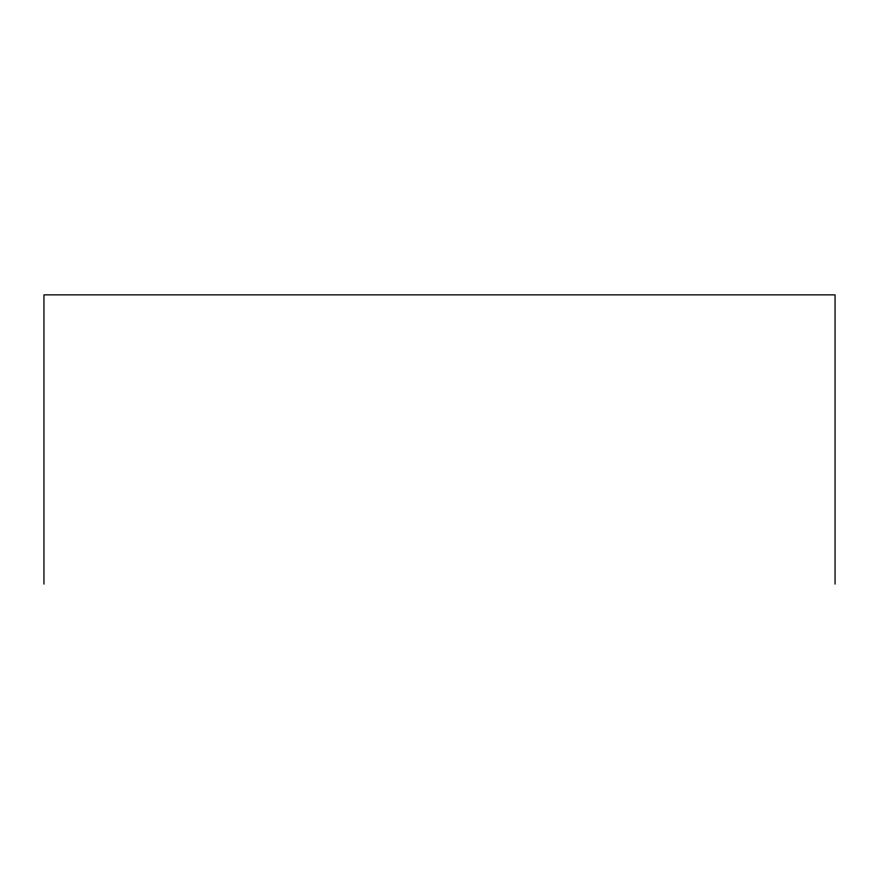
<?xml version="1.0" encoding="UTF-8"?>
<svg xmlns="http://www.w3.org/2000/svg" width="879" height="879" viewBox="0 0 879 879"><rect width="100%" height="100%" fill="white"/><g stroke="black" fill="none" stroke-linecap="round" stroke-linejoin="round"><path stroke-width="1.32" d="M835.05 584.139L835.05 294.861L43.95 294.861L43.95 584.139"/></g></svg>
